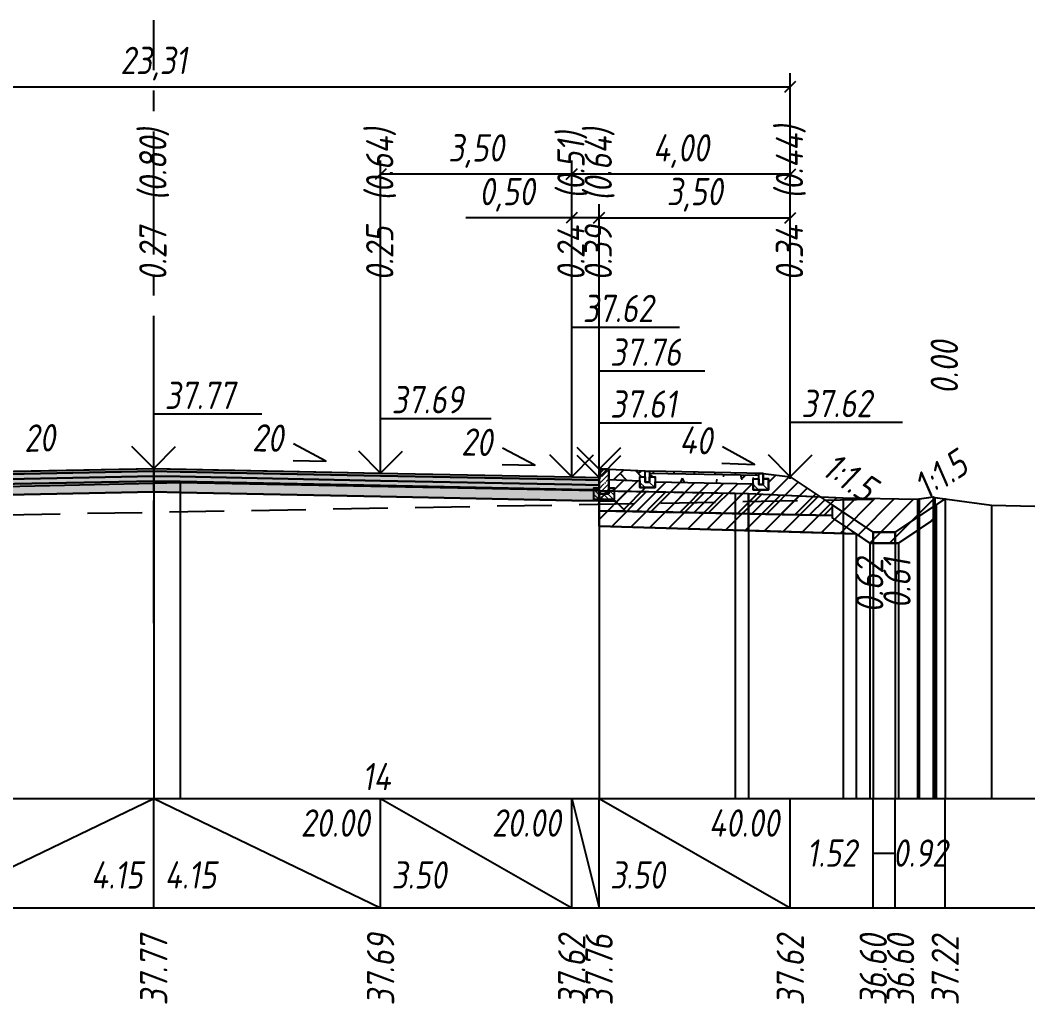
# Model space of a CAD drawing. Extents: x -717 to 1451, y -133302 to 233.
# Drawn here: x 171 to 263.2, y -111419.8 to -111329.8 of the extents above; entities that cross this region are included whole.
import ezdxf
from ezdxf.enums import TextEntityAlignment as Align

# ---------------------------------------------------------------- set-up
doc = ezdxf.new("R2010")
doc.units = 0
doc.linetypes.add('осевая2', pattern=[1.125, 0.75, -0.125, 0.125, -0.125])
doc.linetypes.add('штриховая', pattern=[0.75, 0.5, -0.25])
for name, color, linetype in [('Интерполированный поперечник', 2, 'Continuous'), ('КОД_399', 252, 'Continuous'), ('Код_514', 1, 'Continuous'), ('Контур_0', 7, 'Continuous'), ('Контур_2660', 7, 'Continuous'), ('Контур_2665', 7, 'Continuous'), ('Контур_400', 7, 'Continuous'), ('Контур_508', 7, 'Continuous'), ('Контур_512', 7, 'Continuous'), ('Контур_513', 7, 'Continuous'), ('Красный поперечник', 1, 'Continuous'), ('Объём_2501', 7, 'Continuous'), ('Объём_2650', 7, 'Continuous'), ('Объём_2660', 7, 'Continuous'), ('Объём_2661', 7, 'Continuous'), ('Объём_2662', 7, 'Continuous'), ('Объём_2663', 7, 'Continuous'), ('Объём_2664', 7, 'Continuous'), ('Объём_2665', 7, 'Continuous'), ('Объём_2666', 7, 'Continuous'), ('Объём_2667', 7, 'Continuous'), ('Объём_2668', 7, 'Continuous'), ('Объём_2669', 7, 'Continuous'), ('Объём_2675', 7, 'Continuous'), ('Ось', 1, 'осевая2'), ('Откосы', 7, 'Continuous'), ('Отметки покрытия', 7, 'Continuous'), ('Рабочие отметки', 7, 'Continuous'), ('Рабочие отметки доп.', 7, 'Continuous'), ('Слои выравнивания', 7, 'Continuous'), ('Таблица', 7, 'Continuous'), ('Уклоны проезжей части', 7, 'Continuous'), ('Черный поперечник', 3, 'Continuous')]:
    doc.layers.add(name, color=color, linetype=linetype)
for name, color, linetype, true_color in [('Контур_2540', 2, 'Continuous', 0xffff00), ('Контур_2562', 3, 'Continuous', 0x00ff00), ('Контур_2570', 7, 'Continuous', 0x80ff00), ('Контур_2583', 3, 'Continuous', 0x00ff00), ('Контур_2584', 3, 'Continuous', 0x00ff00), ('Контур_2725', 7, 'Continuous', 0x323232), ('Контур_2736', 4, 'Continuous', 0x00ffff), ('Контур_2737', 4, 'Continuous', 0x00ffff), ('Контур_2738', 4, 'Continuous', 0x00ffff), ('Контур_2739', 4, 'Continuous', 0x00ffff), ('Контур_2741', 4, 'Continuous', 0x00ffff), ('Контур_2742', 4, 'Continuous', 0x00ffff), ('Контур_2743', 4, 'Continuous', 0x00ffff), ('Контур_2744', 7, 'Continuous', 0xa4ffff), ('Контур_2745', 7, 'Continuous', 0xa4ffff), ('Контур_2747', 4, 'Continuous', 0x00ffff), ('Контур_2748', 4, 'Continuous', 0x00ffff), ('Контур_2749', 4, 'Continuous', 0x00ffff), ('Контур_2750', 4, 'Continuous', 0x00ffff), ('Контур_2751', 4, 'Continuous', 0x00ffff), ('Контур_2752', 4, 'Continuous', 0x00ffff), ('Контур_2760', 7, 'Continuous', 0x323232), ('Контур_2761', 7, 'Continuous', 0x323232), ('Контур_2762', 7, 'Continuous', 0x323232), ('Контур_2763', 7, 'Continuous', 0x323232), ('Контур_402', 7, 'Continuous', 0xff6464), ('Контур_703', 4, 'Continuous', 0x00ffff), ('Контур_705', 4, 'Continuous', 0x00ffff), ('Контур_707', 4, 'Continuous', 0x00ffff), ('Контур_720', 131, 'Continuous', 0xaaffff), ('Объём_2520', 7, 'Continuous', 0x80ffff), ('Объём_2540', 2, 'Continuous', 0xffff00), ('Объём_2562', 3, 'Continuous', 0x00ff00), ('Объём_2563', 7, 'Continuous', 0xff8000), ('Объём_2583', 3, 'Continuous', 0x00ff00), ('Объём_2584', 3, 'Continuous', 0x00ff00), ('Объём_2593', 3, 'Continuous', 0x00ff00), ('Объём_2597', 3, 'Continuous', 0x00ff00), ('Объём_2600', 7, 'Continuous', 0x808000), ('Объём_2746', 2, 'Continuous', 0xffff00)]:
    doc.layers.add(name, color=color, linetype=linetype, true_color=true_color)
doc.styles.get("Standard").update_dxf_attribs({"font": 'txt', "height": 2.5})
doc.styles.add('М', font='romand.shx', dxfattribs={"width": 0.8, "oblique": 10, "height": 2.5})
doc.dimstyles.new('ISO-25', dxfattribs={"dimtxt": 2.5, "dimasz": 2.5, "dimexe": 1.25, "dimexo": 0.625, "dimtad": 1, "dimtxsty": 'Standard', "dimcen": 2.5, "dimadec": 0, "dimazin": 0, "dimtfac": 1, "dimtmove": 0, "dimatfit": 3, "dimfxl": 1, "dimarcsym": 0})

# ---------------------------------------------------------------- blocks, each defined once
blk = doc.blocks.new('_Oblique')
at = {"color": 0, "linetype": 'ByBlock', "lineweight": -2}
blk.add_line((-0.5, -0.5), (0.5, 0.5), dxfattribs=at)
blk = doc.blocks.new('*D3615')
at = {"color": 0, "lineweight": -2, "transparency": 16777216}
for p, q in [((223.972, -111371.058), (223.972, -111346.617)), ((241.472, -111371.008), (241.472, -111346.617)), ((223.972, -111347.867), (241.472, -111347.867))]:
    blk.add_line(p, q, dxfattribs=at)
at = {"layer": 'Defpoints', "color": 0, "transparency": 16777216}
for p in [(241.472, -111347.867), (223.972, -111371.683), (241.472, -111371.633)]:
    blk.add_point(p, dxfattribs=at)
at = {"color": 0, "lineweight": -2, "transparency": 16777216, "rotation": 180}
blk.add_blockref('_Oblique', (223.972, -111347.867), dxfattribs=at)
at = {"color": 0, "lineweight": -2, "transparency": 16777216}
blk.add_blockref('_Oblique', (241.472, -111347.867), dxfattribs=at)
at = {"color": 0, "transparency": 16777216, "insert": (232.722, -111345.754), "char_height": 2.5, "width": 9.58333, "attachment_point": 5, "style": 'М'}
blk.add_mtext('3,50', dxfattribs=at)
blk = doc.blocks.new('*D3617')
at = {"color": 0, "lineweight": -2, "transparency": 16777216}
for p, q in [((221.472, -111371.008), (221.472, -111346.617)), ((223.972, -111371.058), (223.972, -111346.617)), ((221.472, -111347.867), (211.787, -111347.867)), ((223.972, -111347.867), (221.472, -111347.867))]:
    blk.add_line(p, q, dxfattribs=at)
at = {"layer": 'Defpoints', "color": 0, "transparency": 16777216}
for p in [(223.972, -111347.867), (221.472, -111371.633), (223.972, -111371.683)]:
    blk.add_point(p, dxfattribs=at)
at = {"color": 0, "lineweight": -2, "transparency": 16777216, "rotation": 180}
blk.add_blockref('_Oblique', (221.472, -111347.867), dxfattribs=at)
at = {"color": 0, "lineweight": -2, "transparency": 16777216}
blk.add_blockref('_Oblique', (223.972, -111347.867), dxfattribs=at)
at = {"color": 0, "transparency": 16777216, "insert": (215.548, -111345.754), "char_height": 2.5, "width": 9.16667, "attachment_point": 5, "style": 'М'}
blk.add_mtext('0,50', dxfattribs=at)
blk = doc.blocks.new('*D3619')
at = {"color": 0, "lineweight": -2, "transparency": 16777216}
for p, q in [((203.972, -111370.658), (203.972, -111342.617)), ((221.472, -111371.008), (221.472, -111342.617)), ((221.472, -111343.867), (203.972, -111343.867))]:
    blk.add_line(p, q, dxfattribs=at)
at = {"layer": 'Defpoints', "color": 0, "transparency": 16777216}
for p in [(203.972, -111343.867), (203.972, -111371.283), (221.472, -111371.633)]:
    blk.add_point(p, dxfattribs=at)
at = {"color": 0, "lineweight": -2, "transparency": 16777216, "rotation": 180}
blk.add_blockref('_Oblique', (203.972, -111343.867), dxfattribs=at)
at = {"color": 0, "lineweight": -2, "transparency": 16777216}
blk.add_blockref('_Oblique', (221.472, -111343.867), dxfattribs=at)
at = {"color": 0, "transparency": 16777216, "insert": (212.722, -111341.754), "char_height": 2.5, "width": 9.58333, "attachment_point": 5, "style": 'М'}
blk.add_mtext('3,50', dxfattribs=at)
blk = doc.blocks.new('*D3620')
at = {"color": 0, "lineweight": -2, "transparency": 16777216}
for p, q in [((221.472, -111371.008), (221.472, -111342.617)), ((241.472, -111371.758), (241.472, -111342.617)), ((241.472, -111343.867), (221.472, -111343.867))]:
    blk.add_line(p, q, dxfattribs=at)
at = {"layer": 'Defpoints', "color": 0, "transparency": 16777216}
for p in [(221.472, -111343.867), (221.472, -111371.633), (241.472, -111372.383)]:
    blk.add_point(p, dxfattribs=at)
at = {"color": 0, "lineweight": -2, "transparency": 16777216, "rotation": 180}
blk.add_blockref('_Oblique', (221.472, -111343.867), dxfattribs=at)
at = {"color": 0, "lineweight": -2, "transparency": 16777216}
blk.add_blockref('_Oblique', (241.472, -111343.867), dxfattribs=at)
at = {"color": 0, "transparency": 16777216, "insert": (231.472, -111341.754), "char_height": 2.5, "width": 9.16667, "attachment_point": 5, "style": 'М'}
blk.add_mtext('4,00', dxfattribs=at)
blk = doc.blocks.new('*D3622')
at = {"color": 0, "lineweight": -2, "transparency": 16777216}
for p, q in [((124.935, -111371.758), (124.935, -111334.617)), ((241.472, -111371.758), (241.472, -111334.617)), ((124.935, -111335.867), (241.472, -111335.867))]:
    blk.add_line(p, q, dxfattribs=at)
at = {"layer": 'Defpoints', "color": 0, "transparency": 16777216}
for p in [(241.472, -111335.867), (124.935, -111372.383), (241.472, -111372.383)]:
    blk.add_point(p, dxfattribs=at)
at = {"color": 0, "lineweight": -2, "transparency": 16777216, "rotation": 180}
blk.add_blockref('_Oblique', (124.935, -111335.867), dxfattribs=at)
at = {"color": 0, "lineweight": -2, "transparency": 16777216}
blk.add_blockref('_Oblique', (241.472, -111335.867), dxfattribs=at)
at = {"color": 0, "transparency": 16777216, "insert": (183.204, -111333.754), "char_height": 2.5, "width": 11.66667, "attachment_point": 5, "style": 'М'}
blk.add_mtext('23,31', dxfattribs=at)
blk = doc.blocks.new('БР100.30.18')
at = {"linetype": 'Continuous', "lineweight": 13}
h = blk.add_hatch(dxfattribs=at)
h.set_pattern_fill('ANSI35', scale=5)
h.set_pattern_definition([(45, (-1504.996, -4799.2297), (-0.88388348, 0.88388348), []), (45, (-1504.1121, -4799.2297), (-0.88388348, 0.88388348), [1.5625, -0.3125, 0, -0.3125])])
h.paths.add_polyline_path([(0.3, 3.47), (1.8, 3.47), (1.8, -1.03), (0, -1.03), (0, 1.97)])
h = blk.add_hatch(dxfattribs=at)
h.set_pattern_fill('ANSI35', scale=5, angle=90)
h.set_pattern_definition([(135, (-1504.996, -4800.7297), (-0.88388348, -0.88388348), []), (135, (-1504.996, -4799.8458), (-0.88388348, -0.88388348), [1.5625, -0.3125, 0, -0.3125])])
h.paths.add_polyline_path([(-1, -0.03), (0, -0.03), (0, -1.03), (1.8, -1.03), (1.8, -0.03), (2.8, -0.03), (2.8, -2.03), (-1, -2.03)])
at = {"color": 7, "lineweight": 30}
blk.add_lwpolyline([(1.8, -1.03), (0, -1.03), (0, 1.97), (0.3, 3.47), (1.8, 3.47)], close=True, dxfattribs=at)
at = {"linetype": 'Continuous'}
blk.add_lwpolyline([(0, -0.03), (-1, -0.03), (-1, -2.03), (2.8, -2.03), (2.8, -0.03), (1.8, -0.03)], dxfattribs=at)

msp = doc.modelspace()

# ---------------------------------------------------------------- hatches: boundary and pattern name
at = {"linetype": 'Continuous'}
h = msp.add_hatch(dxfattribs=at)
h.set_pattern_fill('AR-HBONE', color=253, scale=0.3)
h.set_pattern_definition([(45, (-71.1, -117176.9043), (0, 1.69705627), [3.6, -1.2]), (135, (-70.2515, -117176.0557), (1e-16, 1.69705627), [3.6, -1.2])])
h.paths.add_polyline_path([(228.593, -111371.055), (228.593, -111372.055), (228.593, -111372.055)])
h.paths.add_polyline_path([(224.872, -111370.906), (228.193, -111371.055), (228.193, -111371.555), (227.693, -111371.555), (227.693, -111371.933), (224.872, -111371.807)])
h = msp.add_hatch(dxfattribs=at)
h.set_pattern_fill('ANSI31', color=256, scale=15, angle=45, style=0)
h.set_pattern_definition([(90, (-1683.5362, -116324.6858), (-1.875, 3e-16), [])])
h.paths.add_polyline_path([(238.588, -111371.261), (228.593, -111371.055), (228.593, -111371.255), (238.588, -111371.453)])
at = {"linetype": 'Continuous', "lineweight": 13}
h = msp.add_hatch(dxfattribs=at)
h.set_pattern_fill('ANSI35', scale=5, angle=90)
h.set_pattern_definition([(135, (-1639.4908, -45643.4267), (-0.883883476, -0.883883476), []), (135, (-1639.4908, -45642.5429), (-0.883883476, -0.883883476), [1.5625, -0.3125, 0, -0.3125])])
h.paths.add_polyline_path([(227.693, -111371.555), (228.193, -111371.555), (228.193, -111372.055), (228.593, -111372.055), (228.593, -111371.555), (229.093, -111371.555), (229.093, -111372.555), (227.693, -111372.555)])
h = msp.add_hatch(dxfattribs=at)
h.set_pattern_fill('ANSI35', scale=5, angle=90)
h.set_pattern_definition([(135, (-1629.0952, -45643.6328), (-0.883883476, -0.883883476), []), (135, (-1629.0952, -45642.749), (-0.883883476, -0.883883476), [1.5625, -0.3125, 0, -0.3125])])
h.paths.add_polyline_path([(238.088, -111371.761), (238.588, -111371.761), (238.588, -111372.261), (238.988, -111372.261), (238.988, -111371.761), (239.488, -111371.761), (239.488, -111372.761), (238.088, -111372.761)])
at = {"layer": 'КОД_399'}
h = msp.add_hatch(dxfattribs=at)
h.set_pattern_fill('AR-CONC', scale=0.7, angle=45, style=0)
h.set_pattern_definition([(95, (-1683.618, -116324.775), (3.860864, 3.2396496), [0.525, -5.775]), (40, (-1683.618, -116324.775), (-4.409945, 3.036377), [0.42, -4.62]), (145.45144, (-1683.2965, -116324.505), (-0.549081, 6.2760265), [0.4461813, -4.907995]), (91.1842, (-1684.608, -116323.785), (6.101854, 4.4632964), [0.7875, -8.6625]), (141.63564, (-1684.1, -116323.413), (-0.1953, 9.447982), [0.669272, -7.361996]), (36.18416, (-1684.608, -116323.785), (-0.1953, 9.447982), [0.63, -6.93]), (66, (-1683.8657, -116323.5376), (4.947401, 0.9616773), [0.525, -5.775]), (11, (-1683.8657, -116323.5376), (-2.38496, 4.793659), [0.42, -4.62]), (116.45144, (-1683.4534, -116323.4574), (2.562441, 5.7553363), [0.4461813, -4.907995]), (82.5, (-1683.6182, -116324.775), (-1.5875523, 1.7079287), [0, -4.564, 0, -4.69, 0, -4.6375]), (52.5, (-1683.6182, -116324.775), (-0.6501106, 3.2543661), [0, -2.674, 0, -4.459, 0, -1.7675]), (12.5, (-1684.722, -116325.8788), (2.7539272, 2.5306453), [0, -1.75, 0, -5.46, 0, -7.245]), (2.5, (-1685.217, -116326.3738), (2.3911299, 3.3821186), [0, -2.275, 0, -3.626, 0, -5.145])])
h.paths.add_polyline_path([(238.088, -111371.761), (238.588, -111371.761), (238.588, -111371.453), (228.593, -111371.255), (228.593, -111371.555), (229.093, -111371.555), (229.093, -111372.015), (238.088, -111372.193)])
at = {"layer": 'Объём_2563'}
h = msp.add_hatch(dxfattribs=at)
h.set_pattern_fill('ANSI31', color=256, scale=0.3)
h.paths.add_polyline_path([(140.935, -111373.8), (140.017, -111374.718), (119.6, -111375.127), (124.935, -111371.57), (127.419, -111371.261), (127.419, -111371.761), (126.919, -111371.761), (126.919, -111372.761), (128.319, -111372.761), (128.319, -111372.193), (137.314, -111372.015), (137.314, -111372.555), (138.714, -111372.555), (138.714, -111371.933), (141.536, -111371.807), (141.536, -111372.621), (141.036, -111372.621), (141.037, -111373.621), (142.435, -111373.62), (142.435, -111373.77)])
h.paths.add_polyline_path([(245.314, -111375.097), (226.39, -111374.718), (225.472, -111373.8), (223.972, -111373.77), (223.972, -111373.62), (225.37, -111373.621), (225.371, -111372.621), (224.871, -111372.621), (224.872, -111371.807), (227.693, -111371.933), (227.693, -111372.555), (229.093, -111372.555), (229.093, -111372.015), (238.088, -111372.194), (238.088, -111372.761), (239.488, -111372.761), (239.488, -111371.761), (238.988, -111371.761), (238.988, -111371.261), (241.472, -111371.57), (245.314, -111374.132)])
at = {"layer": 'Объём_2600'}
h = msp.add_hatch(dxfattribs=at)
h.set_pattern_fill('ANSI31', color=6, scale=0.4)
h.paths.add_polyline_path([(108.855, -111377.158), (109.552, -111377.006), (109.807, -111376.665), (109.974, -111376.622), (109.974, -111375.872), (122.224, -111373.99), (123.93, -111373.831), (124.349, -111374.308), (126.483, -111374), (132.075, -111373.289), (142.435, -111373.054), (142.435, -111376.078), (117.031, -111376.84), (108.061, -111378.057)])
h.paths.add_polyline_path([(254.814, -111374.132), (254.814, -111375.333), (251.367, -111377.632), (248.761, -111377.632), (247.489, -111376.783), (223.972, -111376.078), (223.972, -111372.835), (237.653, -111373.105), (246.304, -111373.483), (253.12, -111373.601), (254.561, -111373.393), (254.695, -111373.446), (255.647, -111373.576)])
at = {"layer": 'Слои выравнивания'}
for color, points in [(2, [(142.435, -111371.62), (144.935, -111371.57), (162.435, -111371.22), (183.204, -111370.805), (183.204, -111371.055), (162.435, -111371.47), (144.935, -111371.82), (142.435, -111371.87)]), (3, [(142.435, -111371.87), (144.935, -111371.82), (162.435, -111371.47), (183.204, -111371.055), (183.204, -111371.505), (162.435, -111371.92), (144.935, -111372.27), (142.435, -111372.32)]), (2, [(183.204, -111370.805), (185.634, -111370.853), (203.972, -111371.22), (221.472, -111371.57), (223.972, -111371.62), (223.972, -111371.87), (221.472, -111371.82), (203.972, -111371.47), (185.634, -111371.103), (183.204, -111371.055)]), (3, [(183.204, -111371.055), (185.634, -111371.103), (203.972, -111371.47), (221.472, -111371.82), (223.972, -111371.87), (223.972, -111372.32), (221.472, -111372.27), (203.972, -111371.92), (185.634, -111371.553), (183.204, -111371.505)]), (4, [(142.435, -111372.32), (144.935, -111372.27), (162.435, -111371.92), (183.204, -111371.505), (183.204, -111371.955), (162.435, -111372.37), (144.935, -111372.72), (142.435, -111372.77)]), (5, [(142.435, -111372.77), (144.935, -111372.72), (162.435, -111372.37), (183.204, -111371.955), (183.204, -111372.955), (162.435, -111373.37), (144.935, -111373.72), (142.435, -111373.77)]), (4, [(183.204, -111371.505), (185.634, -111371.553), (203.972, -111371.92), (221.472, -111372.27), (223.972, -111372.32), (223.972, -111372.77), (221.472, -111372.72), (203.972, -111372.37), (185.634, -111372.003), (183.204, -111371.955)]), (5, [(183.204, -111371.955), (185.634, -111372.003), (203.972, -111372.37), (221.472, -111372.72), (223.972, -111372.77), (223.972, -111373.77), (221.472, -111373.72), (203.972, -111373.37), (185.634, -111373.003), (183.204, -111372.955)])]:
    msp.add_hatch(color=color, dxfattribs=at).paths.add_polyline_path(points)

# ---------------------------------------------------------------- linework, layer by layer
for points in [[(228.193, -111371.055), (224.872, -111370.906), (224.872, -111371.807), (227.693, -111371.933), (227.693, -111371.555), (228.193, -111371.555), (228.193, -111371.055)], [(228.193, -111371.055), (228.593, -111371.055), (228.593, -111372.055), (228.193, -111372.055), (228.193, -111371.055)], [(238.988, -111371.261), (228.593, -111371.055)], [(228.593, -111371.555), (229.093, -111371.555), (229.093, -111372.555), (227.693, -111372.555), (227.693, -111371.555), (228.193, -111371.555), (228.193, -111372.055), (228.593, -111372.055), (228.593, -111371.555)], [(238.588, -111371.453), (228.593, -111371.255)], [(229.093, -111372.015), (238.088, -111372.194)], [(238.988, -111371.761), (239.488, -111371.761), (239.488, -111372.761), (238.088, -111372.761), (238.088, -111371.761), (238.588, -111371.761), (238.588, -111372.261), (238.988, -111372.261), (238.988, -111371.761)], [(238.588, -111371.261), (238.988, -111371.261), (238.988, -111372.261), (238.588, -111372.261), (238.588, -111371.261)]]:
    msp.add_lwpolyline(points)
at = {"layer": 'Интерполированный поперечник', "linetype": 'штриховая', "ltscale": 10, "flags": 128}
msp.add_lwpolyline([(109.656, -111376.117), (248.97, -111373.622)], dxfattribs=at)
at = {"layer": 'Код_514'}
for p, q in [((162.435, -111411), (183.204, -111401)), ((183.204, -111411), (183.204, -111401)), ((183.204, -111401), (203.972, -111411)), ((203.972, -111411), (203.972, -111401)), ((203.972, -111401), (221.472, -111411)), ((221.472, -111411), (221.472, -111401)), ((221.472, -111401), (223.972, -111411)), ((223.972, -111411), (223.972, -111401)), ((223.972, -111411), (223.972, -111401)), ((223.972, -111401), (241.472, -111411)), ((241.472, -111411), (241.472, -111401)), ((249.064, -111411), (249.064, -111401)), ((251.064, -111411), (251.064, -111401)), ((255.647, -111411), (255.647, -111401)), ((249.064, -111406), (251.064, -111406))]:
    msp.add_line(p, q, dxfattribs=at)
at = {"layer": 'Контур_0', "flags": 128}
for points in [[(241.472, -111371.57), (244.666, -111373.699), (244.666, -111373.699), (244.666, -111373.699), (244.666, -111373.699), (244.666, -111373.699), (244.666, -111373.699), (244.666, -111373.699), (244.666, -111373.699), (244.666, -111373.699), (244.666, -111373.699), (244.666, -111373.699), (244.666, -111373.699), (244.666, -111373.699), (244.666, -111373.699), (249.064, -111376.632)], [(241.472, -111371.57), (244.666, -111373.699), (244.666, -111373.699), (244.666, -111373.699), (244.666, -111373.699), (244.666, -111373.699), (244.666, -111373.699), (244.666, -111373.699), (244.666, -111373.699), (244.666, -111373.699), (244.666, -111373.699), (244.666, -111373.699), (244.666, -111373.699), (244.666, -111373.699), (244.666, -111373.699), (249.064, -111376.632), (251.064, -111376.632), (255.647, -111373.576), (255.647, -111373.576), (255.647, -111373.576), (255.647, -111373.576), (255.647, -111373.576), (255.647, -111373.576), (255.647, -111373.576), (255.647, -111373.576), (255.647, -111373.576), (255.647, -111373.576), (255.647, -111373.576), (255.647, -111373.576), (255.647, -111373.576)]]:
    msp.add_lwpolyline(points, dxfattribs=at)
at = {"layer": 'Контур_0', "color": 250, "flags": 128}
for points in [[(223.972, -111374.67), (223.972, -111373.77), (225.472, -111373.8), (226.39, -111374.718), (223.972, -111374.67), (223.972, -111374.67)], [(223.972, -111373.77), (225.472, -111373.8), (226.39, -111374.718), (245.314, -111375.097)]]:
    msp.add_lwpolyline(points, dxfattribs=at)
at = {"layer": 'Контур_2540', "flags": 128}
msp.add_lwpolyline([(245.314, -111375.333), (247.489, -111376.783), (223.972, -111376.078), (223.972, -111374.67), (245.314, -111375.097), (245.314, -111375.333), (245.314, -111375.333)], dxfattribs=at)
at = {"layer": 'Контур_2562', "flags": 128}
msp.add_lwpolyline([(241.472, -111371.57), (241.472, -111371.57), (241.472, -111371.57), (241.472, -111371.57), (241.472, -111371.57)], dxfattribs=at)
at = {"layer": 'Контур_2570', "flags": 128}
msp.add_lwpolyline([(132.808, -111373.269), (183.204, -111372.144), (185.634, -111372.09), (236.427, -111373.077), (237.653, -111373.105), (246.304, -111373.483), (253.12, -111373.601), (253.263, -111373.577), (254.561, -111373.393), (254.695, -111373.446), (259.897, -111374.158), (274.477, -111374.502)], dxfattribs=at)
at = {"layer": 'Контур_2583', "flags": 128}
for points in [[(249.064, -111376.632), (245.314, -111374.132), (245.314, -111375.333), (248.761, -111377.632), (249.064, -111377.632), (249.064, -111376.632)], [(254.814, -111375.333), (254.814, -111374.132), (251.064, -111376.632), (251.064, -111377.632), (251.367, -111377.632), (254.814, -111375.333)]]:
    msp.add_lwpolyline(points, dxfattribs=at)
at = {"layer": 'Контур_2584', "flags": 128}
msp.add_lwpolyline([(249.064, -111376.632), (249.064, -111377.632), (251.064, -111377.632), (251.064, -111376.632), (249.064, -111376.632)], dxfattribs=at)
at = {"layer": 'Контур_2660', "flags": 128}
msp.add_lwpolyline([(223.972, -111376.078), (247.489, -111376.783)], dxfattribs=at)
at = {"layer": 'Контур_2665', "flags": 128}
msp.add_lwpolyline([(241.472, -111371.57), (241.472, -111371.57)], dxfattribs=at)
at = {"layer": 'Контур_2725', "flags": 128}
msp.add_lwpolyline([(142.435, -111373.77), (144.935, -111373.72), (162.435, -111373.37), (183.204, -111372.955), (185.634, -111373.003), (203.972, -111373.37), (221.472, -111373.72), (223.972, -111373.77)], dxfattribs=at)
at = {"layer": 'Контур_2736', "flags": 128}
for points in [[(241.472, -111371.57), (244.666, -111373.699)], [(244.666, -111373.699), (249.064, -111376.632)]]:
    msp.add_lwpolyline(points, dxfattribs=at)
at = {"layer": 'Контур_2737', "flags": 128}
msp.add_lwpolyline([(244.666, -111373.699), (244.666, -111373.699)], dxfattribs=at)
at = {"layer": 'Контур_2738', "flags": 128}
msp.add_lwpolyline([(244.666, -111373.699), (244.666, -111373.699)], dxfattribs=at)
at = {"layer": 'Контур_2739', "flags": 128}
msp.add_lwpolyline([(244.666, -111373.699), (244.666, -111373.699)], dxfattribs=at)
at = {"layer": 'Контур_2741', "flags": 128}
msp.add_lwpolyline([(255.647, -111373.576), (255.647, -111373.576)], dxfattribs=at)
at = {"layer": 'Контур_2742', "flags": 128}
msp.add_lwpolyline([(255.647, -111373.576), (255.647, -111373.576)], dxfattribs=at)
at = {"layer": 'Контур_2743', "flags": 128}
msp.add_lwpolyline([(255.647, -111373.576), (255.647, -111373.576)], dxfattribs=at)
at = {"layer": 'Контур_2744', "flags": 128}
msp.add_lwpolyline([(255.647, -111373.576), (255.647, -111373.576)], dxfattribs=at)
msp.add_lwpolyline([(255.647, -111373.576), (255.647, -111373.576)], dxfattribs=at)
msp.add_lwpolyline([(255.647, -111373.576), (255.647, -111373.576)], dxfattribs=at)
msp.add_lwpolyline([(255.647, -111373.576), (255.647, -111373.576)], dxfattribs=at)
msp.add_lwpolyline([(255.647, -111373.576), (255.647, -111373.576)], dxfattribs=at)
msp.add_lwpolyline([(255.647, -111373.576), (255.647, -111373.576)], dxfattribs=at)
at = {"layer": 'Контур_2745', "flags": 128}
msp.add_lwpolyline([(244.666, -111373.699), (244.666, -111373.699)], dxfattribs=at)
msp.add_lwpolyline([(244.666, -111373.699), (244.666, -111373.699)], dxfattribs=at)
msp.add_lwpolyline([(244.666, -111373.699), (244.666, -111373.699)], dxfattribs=at)
msp.add_lwpolyline([(244.666, -111373.699), (244.666, -111373.699)], dxfattribs=at)
msp.add_lwpolyline([(244.666, -111373.699), (244.666, -111373.699)], dxfattribs=at)
msp.add_lwpolyline([(244.666, -111373.699), (244.666, -111373.699)], dxfattribs=at)
at = {"layer": 'Контур_2747', "flags": 128}
msp.add_lwpolyline([(244.666, -111373.699), (244.666, -111373.699)], dxfattribs=at)
at = {"layer": 'Контур_2748', "flags": 128}
msp.add_lwpolyline([(244.666, -111373.699), (244.666, -111373.699)], dxfattribs=at)
at = {"layer": 'Контур_2749', "flags": 128}
msp.add_lwpolyline([(244.666, -111373.699), (244.666, -111373.699)], dxfattribs=at)
at = {"layer": 'Контур_2750', "flags": 128}
msp.add_lwpolyline([(255.647, -111373.576), (255.647, -111373.576)], dxfattribs=at)
at = {"layer": 'Контур_2751', "flags": 128}
msp.add_lwpolyline([(255.647, -111373.576), (255.647, -111373.576)], dxfattribs=at)
at = {"layer": 'Контур_2752', "flags": 128}
msp.add_lwpolyline([(255.647, -111373.576), (255.647, -111373.576)], dxfattribs=at)
at = {"layer": 'Контур_2760', "flags": 128}
msp.add_lwpolyline([(142.435, -111371.62), (144.935, -111371.57), (162.435, -111371.22), (183.204, -111370.805), (185.634, -111370.853), (203.972, -111371.22), (221.472, -111371.57), (223.972, -111371.62)], dxfattribs=at)
at = {"layer": 'Контур_2761', "flags": 128}
msp.add_lwpolyline([(142.435, -111371.87), (144.935, -111371.82), (162.435, -111371.47), (183.204, -111371.055), (185.634, -111371.103), (203.972, -111371.47), (221.472, -111371.82), (223.972, -111371.87)], dxfattribs=at)
at = {"layer": 'Контур_2762', "flags": 128}
msp.add_lwpolyline([(142.435, -111372.32), (144.935, -111372.27), (162.435, -111371.92), (183.204, -111371.505), (185.634, -111371.553), (203.972, -111371.92), (221.472, -111372.27), (223.972, -111372.32)], dxfattribs=at)
at = {"layer": 'Контур_2763', "flags": 128}
msp.add_lwpolyline([(142.435, -111372.77), (144.935, -111372.72), (162.435, -111372.37), (183.204, -111371.955), (185.634, -111372.003), (203.972, -111372.37), (221.472, -111372.72), (223.972, -111372.77)], dxfattribs=at)
at = {"layer": 'Контур_400', "flags": 128}
for points in [[(142.435, -111371.62), (144.935, -111371.57), (144.935, -111371.57), (144.935, -111371.57), (144.935, -111371.57), (144.935, -111371.57), (144.935, -111371.57), (162.435, -111371.22), (183.204, -111370.805)], [(183.204, -111370.805), (203.972, -111371.22), (221.472, -111371.57), (221.472, -111371.57), (221.472, -111371.57), (221.472, -111371.57), (221.472, -111371.57), (221.472, -111371.57), (223.972, -111371.62)]]:
    msp.add_lwpolyline(points, dxfattribs=at)
at = {"layer": 'Контур_402', "flags": 128}
msp.add_lwpolyline([(117.031, -111376.84), (142.435, -111376.078), (142.435, -111373.77), (183.204, -111372.955), (223.972, -111373.77), (223.972, -111376.078), (247.489, -111376.783)], dxfattribs=at)
at = {"layer": 'Контур_508', "flags": 128}
msp.add_lwpolyline([(105, -111378.473), (105.04, -111378.5), (105.04, -111379.702), (108.488, -111382), (108.79, -111382), (110.79, -111382), (111.093, -111382), (114.54, -111379.702), (114.54, -111378.5), (117.031, -111376.84), (142.435, -111376.078), (142.435, -111373.77), (183.204, -111372.955), (223.972, -111373.77), (223.972, -111376.078), (247.489, -111376.783), (248.761, -111377.632), (249.064, -111377.632), (251.064, -111377.632), (251.367, -111377.632), (254.814, -111375.333), (254.814, -111374.132), (255.647, -111373.576)], dxfattribs=at)
at = {"layer": 'Контур_512', "flags": 128}
msp.add_lwpolyline([(223.972, -111376.078), (247.489, -111376.783), (248.761, -111377.632), (249.064, -111377.632), (251.064, -111377.632), (251.367, -111377.632), (254.814, -111375.333), (254.814, -111374.132), (255.647, -111373.576)], dxfattribs=at)
at = {"layer": 'Контур_513', "flags": 128}
msp.add_lwpolyline([(105, -111378.473), (105.04, -111378.5), (105.04, -111379.702), (108.488, -111382), (108.79, -111382), (110.79, -111382), (111.093, -111382), (114.54, -111379.702), (114.54, -111378.5), (117.031, -111376.84), (142.435, -111376.078), (142.435, -111373.77), (183.204, -111372.955), (223.972, -111373.77), (223.972, -111376.078), (247.489, -111376.783), (248.761, -111377.632), (249.064, -111377.632), (251.064, -111377.632), (251.367, -111377.632), (254.814, -111375.333), (254.814, -111374.132), (255.647, -111373.576)], dxfattribs=at)
at = {"layer": 'Контур_703', "flags": 128}
msp.add_lwpolyline([(241.472, -111371.57), (244.666, -111373.699)], dxfattribs=at)
at = {"layer": 'Контур_705', "flags": 128}
msp.add_lwpolyline([(244.666, -111373.699), (244.666, -111373.699)], dxfattribs=at)
at = {"layer": 'Контур_707', "flags": 128}
msp.add_lwpolyline([(251.064, -111376.632), (255.647, -111373.576)], dxfattribs=at)
at = {"layer": 'Контур_720', "flags": 128}
msp.add_lwpolyline([(249.064, -111376.632), (251.064, -111376.632)], dxfattribs=at)
at = {"layer": 'Красный поперечник'}
for p, q in [((162.435, -111371.22), (183.204, -111370.805)), ((183.204, -111370.805), (203.972, -111371.22)), ((203.972, -111371.22), (221.472, -111371.57)), ((221.472, -111371.57), (223.972, -111371.62)), ((241.472, -111371.57), (249.064, -111376.632)), ((251.064, -111376.632), (255.647, -111373.576)), ((255.647, -111373.576), (255.647, -111401)), ((254.814, -111374.132), (254.814, -111401)), ((254.814, -111375.333), (254.814, -111401)), ((223.972, -111376.078), (223.972, -111401)), ((249.064, -111376.632), (251.064, -111376.632)), ((247.489, -111376.783), (247.489, -111401)), ((248.761, -111377.632), (248.761, -111401)), ((249.064, -111377.632), (249.064, -111401)), ((251.064, -111377.632), (251.064, -111401)), ((251.367, -111377.632), (251.367, -111401))]:
    msp.add_line(p, q, dxfattribs=at)
at = {"layer": 'Объём_2501', "flags": 128}
for points in [[(142.435, -111371.62), (144.935, -111371.57), (144.935, -111371.57), (144.935, -111371.57), (144.935, -111371.57), (144.935, -111371.57), (144.935, -111371.57), (162.435, -111371.22), (183.204, -111370.805)], [(183.204, -111370.805), (203.972, -111371.22), (221.472, -111371.57), (221.472, -111371.57), (221.472, -111371.57), (221.472, -111371.57), (221.472, -111371.57), (221.472, -111371.57), (223.972, -111371.62)]]:
    msp.add_lwpolyline(points, dxfattribs=at)
at = {"layer": 'Объём_2520', "color": 250, "flags": 128}
msp.add_lwpolyline([(223.972, -111374.67), (223.972, -111373.77), (225.472, -111373.8), (226.39, -111374.718), (223.972, -111374.67), (223.972, -111374.67)], dxfattribs=at)
at = {"layer": 'Объём_2540', "flags": 128}
msp.add_lwpolyline([(245.314, -111375.333), (247.489, -111376.783), (223.972, -111376.078), (223.972, -111374.67), (245.314, -111375.097), (245.314, -111375.333), (245.314, -111375.333)], dxfattribs=at)
at = {"layer": 'Объём_2562', "flags": 128}
msp.add_lwpolyline([(241.472, -111371.57), (241.472, -111371.57), (241.472, -111371.57), (241.472, -111371.57), (241.472, -111371.57)], dxfattribs=at)
at = {"layer": 'Объём_2563', "color": 250, "flags": 128}
msp.add_lwpolyline([(245.314, -111375.097), (226.39, -111374.718), (225.472, -111373.8), (223.972, -111373.77), (223.972, -111373.62), (225.37, -111373.621), (225.371, -111372.621), (224.871, -111372.621), (224.872, -111371.807), (227.693, -111371.933), (227.693, -111372.555), (229.093, -111372.555), (229.093, -111372.015), (238.088, -111372.194), (238.088, -111372.761), (239.488, -111372.761), (239.488, -111371.761), (238.988, -111371.761), (238.988, -111371.261), (241.472, -111371.57), (245.314, -111374.132), (245.314, -111375.097), (245.314, -111375.097)], dxfattribs=at)
at = {"layer": 'Объём_2583', "flags": 128}
for points in [[(249.064, -111376.632), (245.314, -111374.132), (245.314, -111375.333), (248.761, -111377.632), (249.064, -111377.632), (249.064, -111376.632)], [(254.814, -111375.333), (254.814, -111374.132), (251.064, -111376.632), (251.064, -111377.632), (251.367, -111377.632), (254.814, -111375.333)]]:
    msp.add_lwpolyline(points, dxfattribs=at)
at = {"layer": 'Объём_2584', "flags": 128}
msp.add_lwpolyline([(249.064, -111376.632), (249.064, -111377.632), (251.064, -111377.632), (251.064, -111376.632), (249.064, -111376.632)], dxfattribs=at)
at = {"layer": 'Объём_2593', "flags": 128}
for points in [[(245.314, -111374.132), (249.064, -111376.632)], [(251.064, -111376.632), (254.814, -111374.132)]]:
    msp.add_lwpolyline(points, dxfattribs=at)
at = {"layer": 'Объём_2597', "flags": 128}
msp.add_lwpolyline([(249.064, -111376.632), (251.064, -111376.632)], dxfattribs=at)
at = {"layer": 'Объём_2650', "color": 6, "flags": 128}
msp.add_lwpolyline([(254.814, -111374.132), (254.814, -111375.333), (251.367, -111377.632), (248.761, -111377.632), (247.489, -111376.783), (223.972, -111376.078), (223.972, -111372.835), (237.653, -111373.105), (246.304, -111373.483), (253.12, -111373.601), (254.561, -111373.393), (254.695, -111373.446), (255.647, -111373.576), (254.814, -111374.132), (254.814, -111374.132)], dxfattribs=at)
at = {"layer": 'Объём_2660', "flags": 128}
msp.add_lwpolyline([(223.972, -111376.078), (247.489, -111376.783)], dxfattribs=at)
at = {"layer": 'Объём_2661', "flags": 128}
msp.add_lwpolyline([(241.472, -111371.57), (244.666, -111373.699), (249.064, -111376.632)], dxfattribs=at)
at = {"layer": 'Объём_2662', "flags": 128}
msp.add_lwpolyline([(251.064, -111376.632), (255.647, -111373.576)], dxfattribs=at)
at = {"layer": 'Объём_2663', "flags": 128}
msp.add_lwpolyline([(249.064, -111376.632), (251.064, -111376.632)], dxfattribs=at)
at = {"layer": 'Объём_2664', "flags": 128}
msp.add_lwpolyline([(249.064, -111376.632), (251.064, -111376.632)], dxfattribs=at)
at = {"layer": 'Объём_2665', "flags": 128}
msp.add_lwpolyline([(241.472, -111371.57), (241.472, -111371.57)], dxfattribs=at)
at = {"layer": 'Объём_2666', "flags": 128}
for points in [[(241.472, -111371.57), (244.666, -111373.699)], [(244.666, -111373.699), (249.064, -111376.632)]]:
    msp.add_lwpolyline(points, dxfattribs=at)
at = {"layer": 'Объём_2667', "flags": 128}
for points in [[(244.666, -111373.699), (244.666, -111373.699)], [(255.647, -111373.576), (255.647, -111373.576)]]:
    msp.add_lwpolyline(points, dxfattribs=at)
at = {"layer": 'Объём_2668', "flags": 128}
for points in [[(244.666, -111373.699), (244.666, -111373.699)], [(255.647, -111373.576), (255.647, -111373.576)]]:
    msp.add_lwpolyline(points, dxfattribs=at)
at = {"layer": 'Объём_2669', "flags": 128}
for points in [[(244.666, -111373.699), (244.666, -111373.699)], [(255.647, -111373.576), (255.647, -111373.576)]]:
    msp.add_lwpolyline(points, dxfattribs=at)
at = {"layer": 'Объём_2675', "flags": 128}
for points in [[(244.666, -111373.699), (244.666, -111373.699)], [(244.666, -111373.699), (244.666, -111373.699)], [(244.666, -111373.699), (244.666, -111373.699)], [(244.666, -111373.699), (244.666, -111373.699)], [(244.666, -111373.699), (244.666, -111373.699)], [(244.666, -111373.699), (244.666, -111373.699)], [(255.647, -111373.576), (255.647, -111373.576)], [(255.647, -111373.576), (255.647, -111373.576)], [(255.647, -111373.576), (255.647, -111373.576)], [(255.647, -111373.576), (255.647, -111373.576)], [(255.647, -111373.576), (255.647, -111373.576)], [(255.647, -111373.576), (255.647, -111373.576)]]:
    msp.add_lwpolyline(points, dxfattribs=at)
at = {"layer": 'Объём_2746', "flags": 128}
msp.add_lwpolyline([(254.814, -111375.333), (251.367, -111377.632), (248.761, -111377.632), (247.489, -111376.783), (237.653, -111376.488), (237.653, -111373.105), (244.204, -111373.392), (249.064, -111376.632), (251.064, -111376.632), (254.814, -111374.132), (254.814, -111375.333), (254.814, -111375.333)], dxfattribs=at)
at = {"layer": 'Ось', "ltscale": 15}
msp.add_line((183.204, -111384.971), (183.204, -111329.775), dxfattribs=at)
at = {"layer": 'Откосы', "color": 1, "flags": 128}
for points in [[(195.957, -111370.06), (198.957, -111370.12), (195.987, -111368.56)], [(215.091, -111370.442), (218.091, -111370.502), (215.121, -111368.942)], [(235.21, -111370.319), (238.207, -111370.439), (235.27, -111368.82)]]:
    msp.add_lwpolyline(points, dxfattribs=at)
at = {"layer": 'Отметки покрытия', "color": 1}
for p, q in [((221.472, -111371.57), (221.472, -111357.87)), ((221.472, -111357.87), (231.335, -111357.87)), ((223.972, -111370.87), (223.972, -111361.87)), ((223.972, -111361.87), (233.648, -111361.87)), ((183.204, -111370.805), (183.204, -111365.805)), ((183.204, -111365.805), (193.115, -111365.805)), ((203.972, -111371.22), (203.972, -111366.22)), ((203.972, -111366.22), (214.087, -111366.22)), ((241.472, -111371.57), (241.472, -111366.57)), ((241.472, -111366.57), (251.753, -111366.57)), ((223.972, -111371.62), (223.972, -111366.62)), ((223.972, -111366.62), (233.352, -111366.62)), ((183.204, -111370.805), (181.204, -111368.805)), ((183.204, -111370.805), (185.204, -111368.805)), ((203.972, -111371.22), (201.972, -111369.22)), ((203.972, -111371.22), (205.972, -111369.22)), ((223.972, -111370.87), (221.972, -111368.87)), ((223.972, -111370.87), (225.972, -111368.87)), ((221.472, -111371.57), (219.472, -111369.57)), ((221.472, -111371.57), (223.472, -111369.57)), ((223.972, -111371.62), (221.972, -111369.62)), ((223.972, -111371.62), (225.972, -111369.62)), ((241.472, -111371.57), (239.472, -111369.57)), ((241.472, -111371.57), (243.472, -111369.57))]:
    msp.add_line(p, q, dxfattribs=at)
at = {"layer": 'Слои выравнивания'}
for p, q in [((183.204, -111370.805), (183.204, -111401)), ((223.972, -111371.62), (223.972, -111401))]:
    msp.add_line(p, q, dxfattribs=at)
at = {"layer": 'Слои выравнивания', "color": 2, "flags": 128}
for points in [[(142.435, -111371.62), (144.935, -111371.57), (162.435, -111371.22), (183.204, -111370.805), (183.204, -111371.055), (162.435, -111371.47), (144.935, -111371.82), (142.435, -111371.87)], [(183.204, -111370.805), (185.634, -111370.853), (203.972, -111371.22), (221.472, -111371.57), (223.972, -111371.62), (223.972, -111371.87), (221.472, -111371.82), (203.972, -111371.47), (185.634, -111371.103), (183.204, -111371.055)]]:
    msp.add_lwpolyline(points, close=True, dxfattribs=at)
at = {"layer": 'Слои выравнивания', "color": 3, "flags": 128}
for points in [[(142.435, -111371.87), (144.935, -111371.82), (162.435, -111371.47), (183.204, -111371.055), (183.204, -111371.505), (162.435, -111371.92), (144.935, -111372.27), (142.435, -111372.32)], [(183.204, -111371.055), (185.634, -111371.103), (203.972, -111371.47), (221.472, -111371.82), (223.972, -111371.87), (223.972, -111372.32), (221.472, -111372.27), (203.972, -111371.92), (185.634, -111371.553), (183.204, -111371.505)]]:
    msp.add_lwpolyline(points, close=True, dxfattribs=at)
at = {"layer": 'Слои выравнивания', "color": 4, "flags": 128}
for points in [[(142.435, -111372.32), (144.935, -111372.27), (162.435, -111371.92), (183.204, -111371.505), (183.204, -111371.955), (162.435, -111372.37), (144.935, -111372.72), (142.435, -111372.77)], [(183.204, -111371.505), (185.634, -111371.553), (203.972, -111371.92), (221.472, -111372.27), (223.972, -111372.32), (223.972, -111372.77), (221.472, -111372.72), (203.972, -111372.37), (185.634, -111372.003), (183.204, -111371.955)]]:
    msp.add_lwpolyline(points, close=True, dxfattribs=at)
at = {"layer": 'Слои выравнивания', "color": 5, "flags": 128}
for points in [[(142.435, -111372.77), (144.935, -111372.72), (162.435, -111372.37), (183.204, -111371.955), (183.204, -111372.955), (162.435, -111373.37), (144.935, -111373.72), (142.435, -111373.77)], [(183.204, -111371.955), (185.634, -111372.003), (203.972, -111372.37), (221.472, -111372.72), (223.972, -111372.77), (223.972, -111373.77), (221.472, -111373.72), (203.972, -111373.37), (185.634, -111373.003), (183.204, -111372.955)]]:
    msp.add_lwpolyline(points, close=True, dxfattribs=at)
at = {"layer": 'Таблица'}
for p, q in [((80, -111401), (280.647, -111401)), ((80, -111411), (280.647, -111411))]:
    msp.add_line(p, q, dxfattribs=at)
at = {"layer": 'Уклоны проезжей части', "color": 1, "flags": 128}
for points in [[(195.957, -111370.06), (198.957, -111370.12), (195.987, -111368.56)], [(215.091, -111370.442), (218.091, -111370.502), (215.121, -111368.942)], [(235.21, -111370.319), (238.207, -111370.439), (235.27, -111368.82)]]:
    msp.add_lwpolyline(points, dxfattribs=at)
at = {"layer": 'Черный поперечник', "color": 7}
for p, q in [((185.634, -111372.09), (185.634, -111401)), ((183.204, -111372.144), (183.204, -111401)), ((236.427, -111373.077), (236.427, -111401)), ((237.653, -111373.105), (237.653, -111401)), ((246.304, -111373.483), (246.304, -111401)), ((253.12, -111373.601), (253.12, -111401)), ((253.263, -111373.577), (253.263, -111401)), ((254.561, -111373.393), (254.561, -111401)), ((254.695, -111373.446), (254.695, -111401)), ((259.897, -111374.158), (259.897, -111401))]:
    msp.add_line(p, q, dxfattribs=at)
at = {"layer": 'Черный поперечник', "flags": 128}
msp.add_lwpolyline([(132.808, -111373.269), (183.204, -111372.144), (185.634, -111372.09), (236.427, -111373.077), (237.653, -111373.105), (246.304, -111373.483), (253.12, -111373.601), (253.263, -111373.577), (254.561, -111373.393), (254.695, -111373.446), (259.897, -111374.158), (274.477, -111374.502)], dxfattribs=at)

# ---------------------------------------------------------------- block references
at = {"lineweight": 18, "xscale": 0.5, "yscale": 0.5, "zscale": 0.5, "rotation": 359.9444632229611}
msp.add_blockref('БР100.30.18', (223.971, -111372.603), dxfattribs=at)

# ---------------------------------------------------------------- texts
at = {"layer": 'Код_514', "style": 'М', "oblique": 10, "width": 0.8}
for s, p in [('20.00', (202.972, -111402)), ('20.00', (220.472, -111402)), ('40.00', (240.472, -111402))]:
    msp.add_text(s, height=2.5, dxfattribs=at).set_placement(p, align=Align.TOP_RIGHT)
for s, p in [('1.52', (245.268, -111406)), ('0.92', (253.356, -111406))]:
    msp.add_text(s, height=2.5, dxfattribs=at).set_placement(p, align=Align.MIDDLE_CENTER)
msp.add_text('4.15', height=2.5, dxfattribs=at).set_placement((182.204, -111410), align=Align.BOTTOM_RIGHT)
for s, p in [('4.15', (184.204, -111410)), ('3.50', (204.972, -111410)), ('3.50', (224.972, -111410))]:
    msp.add_text(s, height=2.5, dxfattribs=at).set_placement(p, align=Align.BOTTOM_LEFT)
for s, p in [('37.77', (183.204, -111419.948)), ('37.69', (203.972, -111419.948)), ('37.62', (221.472, -111419.948)), ('37.76', (223.972, -111419.948)), ('37.62', (241.472, -111419.948)), ('36.60', (249.064, -111419.948)), ('36.60', (251.564, -111419.948)), ('37.22', (255.647, -111419.948))]:
    msp.add_text(s, height=2.5, rotation=90, dxfattribs=at).set_placement(p, align=Align.MIDDLE_LEFT)
at = {"layer": 'Откосы', "color": 1, "style": 'М', "oblique": 10, "width": 0.8}
for s, rotation, p in [('20', 1.14576, (172.8, -111370.013)), ('20', 358.85423, (193.608, -111370.013)), ('20', 358.85423, (212.742, -111370.395)), ('40', 357.70938, (232.762, -111370.221)), ('1:1.5', 33.69007, (256.367, -111373.026)), ('1:1.5', 326.30994, (245.823, -111373.269))]:
    msp.add_text(s, height=2.5, rotation=rotation, dxfattribs=at).set_placement(p, align=Align.BOTTOM_CENTER)
at = {"layer": 'Отметки покрытия', "color": 1, "style": 'М', "oblique": 10, "width": 0.8}
for s, p in [('37.62', (222.472, -111358.159)), ('37.76', (224.972, -111362.159)), ('37.77', (184.204, -111366.111)), ('37.69', (204.972, -111366.509)), ('37.61', (224.972, -111366.909)), ('37.62', (242.472, -111366.859))]:
    msp.add_text(s, height=2.5, dxfattribs=at).set_placement(p, align=Align.BOTTOM_LEFT)
at = {"layer": 'Рабочие отметки', "color": 1, "style": 'М', "oblique": 10, "width": 0.8}
for s, p in [('0.27', (183.126, -111353.62)), ('0.25', (203.894, -111353.62)), ('0.24', (221.394, -111353.62)), ('0.39', (223.894, -111353.62)), ('0.34', (241.394, -111353.62)), ('0.00', (255.569, -111364.007))]:
    msp.add_text(s, height=2.5, rotation=90, dxfattribs=at).set_placement(p, align=Align.MIDDLE_LEFT)
for s, p in [('0.62', (248.736, -111379.024)), ('0.61', (251.236, -111379.024))]:
    msp.add_text(s, height=2.5, rotation=90, dxfattribs=at).set_placement(p, align=Align.MIDDLE_RIGHT)
at = {"layer": 'Рабочие отметки доп.', "color": 1, "style": 'М', "oblique": 10, "width": 0.8}
for s, p in [('(0.80)', (183.126, -111346.27)), ('(0.64)', (203.894, -111346.32)), ('(0.51)', (221.394, -111346.12)), ('(0.64)', (223.894, -111346.32)), ('(0.44)', (241.394, -111346.12))]:
    msp.add_text(s, height=2.5, rotation=90, dxfattribs=at).set_placement(p, align=Align.MIDDLE_LEFT)
at = {"layer": 'Слои выравнивания', "style": 'М', "oblique": 10, "width": 0.8}
msp.add_text('14', height=2.5, dxfattribs=at).set_placement((203.588, -111401), align=Align.BOTTOM_CENTER)
at = {"layer": 'Уклоны проезжей части', "color": 1, "style": 'М', "oblique": 10, "width": 0.8}
for s, rotation, p in [('20', 1.14576, (172.8, -111370.013)), ('20', 358.85423, (193.608, -111370.013)), ('20', 358.85423, (212.742, -111370.395)), ('40', 357.70938, (232.762, -111370.221)), ('1:1.5', 33.69007, (256.367, -111373.026)), ('1:1.5', 326.30994, (245.823, -111373.269))]:
    msp.add_text(s, height=2.5, rotation=rotation, dxfattribs=at).set_placement(p, align=Align.BOTTOM_CENTER)

# ---------------------------------------------------------------- dimensions: what is measured, and where the dimension line sits
at = {"color": 5}
for base, p1, p2, picture, middle in [((241.472, -111335.867), (124.935, -111372.383), (241.472, -111372.383), '*D3622', (183.204, -111333.754)), ((241.472, -111347.867), (223.972, -111371.683), (241.472, -111371.633), '*D3615', (232.722, -111345.754))]:
    dim = msp.add_linear_dim(base=base, p1=p1, p2=p2, angle=180, dimstyle='ISO-25', override={"dimasz": 1, "dimlfac": 0.2, "dimzin": 0, "dimtxsty": 'М', "dimblk1": 'Oblique', "dimblk2": 'Oblique', "dimsah": 1}, dxfattribs=at)
    dim.commit()
    dim.dimension.update_dxf_attribs({"geometry": picture, "text_midpoint": middle})
for base, p1, p2, picture, middle in [((203.972, -111343.867), (221.472, -111371.633), (203.972, -111371.283), '*D3619', (212.722, -111341.754)), ((221.472, -111343.867), (241.472, -111372.383), (221.472, -111371.633), '*D3620', (231.472, -111341.754))]:
    dim = msp.add_linear_dim(base=base, p1=p1, p2=p2, dimstyle='ISO-25', override={"dimasz": 1, "dimlfac": 0.2, "dimzin": 0, "dimtxsty": 'М', "dimblk1": 'Oblique', "dimblk2": 'Oblique', "dimsah": 1}, dxfattribs=at)
    dim.commit()
    dim.dimension.update_dxf_attribs({"geometry": picture, "text_midpoint": middle})
dim = msp.add_linear_dim(base=(223.972, -111347.867), p1=(221.472, -111371.633), p2=(223.972, -111371.683), angle=180, dimstyle='ISO-25', override={"dimasz": 1, "dimlfac": 0.2, "dimzin": 0, "dimtxsty": 'М', "dimblk1": 'Oblique', "dimblk2": 'Oblique', "dimsah": 1}, dxfattribs=at)
dim.commit()
dim.dimension.update_dxf_attribs({"geometry": '*D3617', "text_midpoint": (215.548, -111347.867), "dimtype": 160})

doc.saveas('drawing.dxf')
